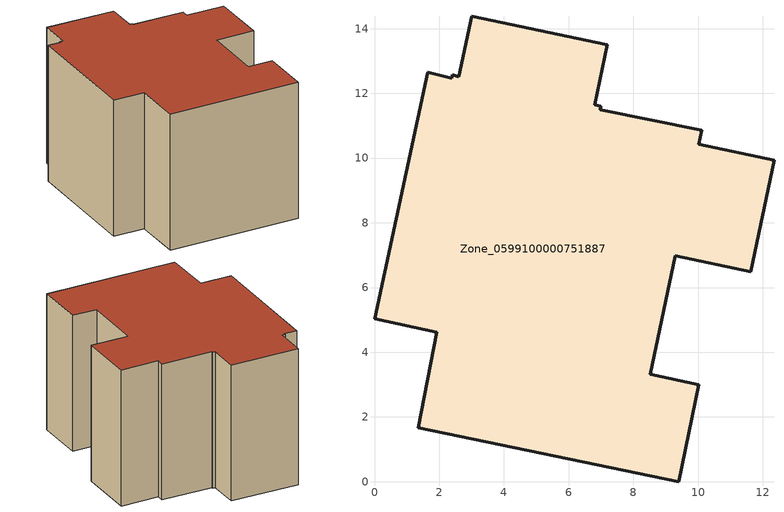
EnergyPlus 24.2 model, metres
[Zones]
Zone_0599100000751887
 floor ground (C_G): 1.93,4.62 0,5.03 1.64,12.65 2.38,12.47 2.41,12.57 2.6,12.52 3,14.38 7.2,13.49 6.81,11.64 6.99,11.61 6.97,11.5 10.11,10.86 10.02,10.43 12.35,9.94 11.62,6.49 9.29,6.98 8.52,3.31 10.03,2.99 9.41,0 1.35,1.66 z0
 wall outside (C_F): 10.02,10.43 10.11,10.86 6.97,11.5 6.99,11.61 6.81,11.64 7.2,13.49 3,14.38 2.6,12.52 2.41,12.57 2.38,12.47 1.64,12.65 0,5.03 1.93,4.62 1.35,1.66 9.41,0 10.03,2.99 8.52,3.31 9.29,6.98 11.62,6.49 12.35,9.94 10.02,10.43 z0:8.63
 roof outside (C_R): 8.52,3.31 9.29,6.98 11.62,6.49 12.35,9.94 10.02,10.43 10.11,10.86 6.97,11.5 6.99,11.61 6.81,11.64 7.2,13.49 3,14.38 2.6,12.52 2.41,12.57 2.38,12.47 1.64,12.65 0,5.03 1.93,4.62 1.35,1.66 9.41,0 10.03,2.99 z8.63
[BUILDING]
Pand.0599100000751887: North Axis=0; Terrain=City; Loads Convergence Tolerance Value=0.04; Temperature Convergence Tolerance Value=0.4; Solar Distribution=FullExterior; Maximum Number of Warmup Days=25; Minimum Number of Warmup Days=1
[Site:Location]
Rotterdam.The.Hague.AP_ZH_NLD Design_Conditions: Latitude=51.96; Longitude=4.45; Time Zone=1; Elevation=-4.5
[SITE:GROUNDTEMPERATURE:BUILDINGSURFACE]
18, 18, 18, 18, 18, 18, 18, 18, 18, 18, 18, 18
[MATERIAL] Thermal Absorptance=0.9; Solar Absorptance=0.7; Visible Absorptance=0.7
Name | Roughness | Thickness | Conductivity | Density | Specific Heat
G.D.2006-2014 | MediumSmooth | 0.15 | 0.06 | 540 | 1210
F.D.2006-2014 | Rough | 0.3 | 0.12 | 1920 | 840
R.D.2006-2014 | MediumRough | 0.2 | 0.08 | 1500 | 1000
[CONSTRUCTION]
C_G: G.D.2006-2014
C_F: F.D.2006-2014
C_R: R.D.2006-2014
[ZONE]
Zone_0599100000751887: Type=1; Multiplier=1; Ceiling Height=Autocalculate; Volume=Autocalculate; Floor Area=autocalculate; Part of Total Floor Area=Yes
[ZONEINFILTRATION:DESIGNFLOWRATE]
Infil_Zone_0599100000751887: Zone or ZoneList or Space or SpaceList=Zone_0599100000751887; Schedule=AlwaysOn; Design Flow Rate Calculation Method=Flow/Area; Flow Rate per Floor Area=0.0021; Constant Term Coefficient=1; Temperature Term Coefficient=0; Velocity Term Coefficient=0; Velocity Squared Term Coefficient=0
[HVACTEMPLATE:ZONE:IDEALLOADSAIRSYSTEM]
Zone_0599100000751887: Maximum Heating Supply Air Temperature=50; Minimum Cooling Supply Air Temperature=13; Maximum Heating Supply Air Humidity Ratio=0.0156; Minimum Cooling Supply Air Humidity Ratio=0.0077; Heating Limit=NoLimit; Cooling Limit=NoLimit; Dehumidification Control Type=ConstantSensibleHeatRatio; Cooling Sensible Heat Ratio=0.7; Dehumidification Setpoint=60; Humidification Control Type=None; Humidification Setpoint=30; Outdoor Air Method=None; Outdoor Air Flow Rate per Person=0.00944; Outdoor Air Flow Rate per Zone Floor Area=0; Outdoor Air Flow Rate per Zone=0; Demand Controlled Ventilation Type=None; Outdoor Air Economizer Type=NoEconomizer; Heat Recovery Type=None; Sensible Heat Recovery Effectiveness=0.7; Latent Heat Recovery Effectiveness=0.65
[ZONECONTROL:THERMOSTAT]
ThermostatControl_Zone_0599100000751887: Zone or ZoneList=Zone_0599100000751887; Control Type Schedule=DualSetpointControlType; Control 1=Thermostat_Zone_0599100000751887; Temperature Difference Between Cutout And Setpoint=0
[THERMOSTATSETPOINT:DUALSETPOINT]
Thermostat_Zone_0599100000751887: Heating Setpoint Temperature Schedule=HeatingSetpoint_Zone_0599100000751887; Cooling Setpoint Temperature Schedule=CoolingSetpoint_Zone_0599100000751887
[SCHEDULE:COMPACT]
HeatingSetpoint_Zone_0599100000751887: Through: 12/31, For: AllDays, Until: 24:00, 21
CoolingSetpoint_Zone_0599100000751887: Through: 12/31, For: AllDays, Until: 24:00, 24
DualSetpointControlType: Through: 12/31, For: AllDays, Until: 24:00, 4
AlwaysOn: Through: 12/31, For: AllDays, Until: 24:00, 1
